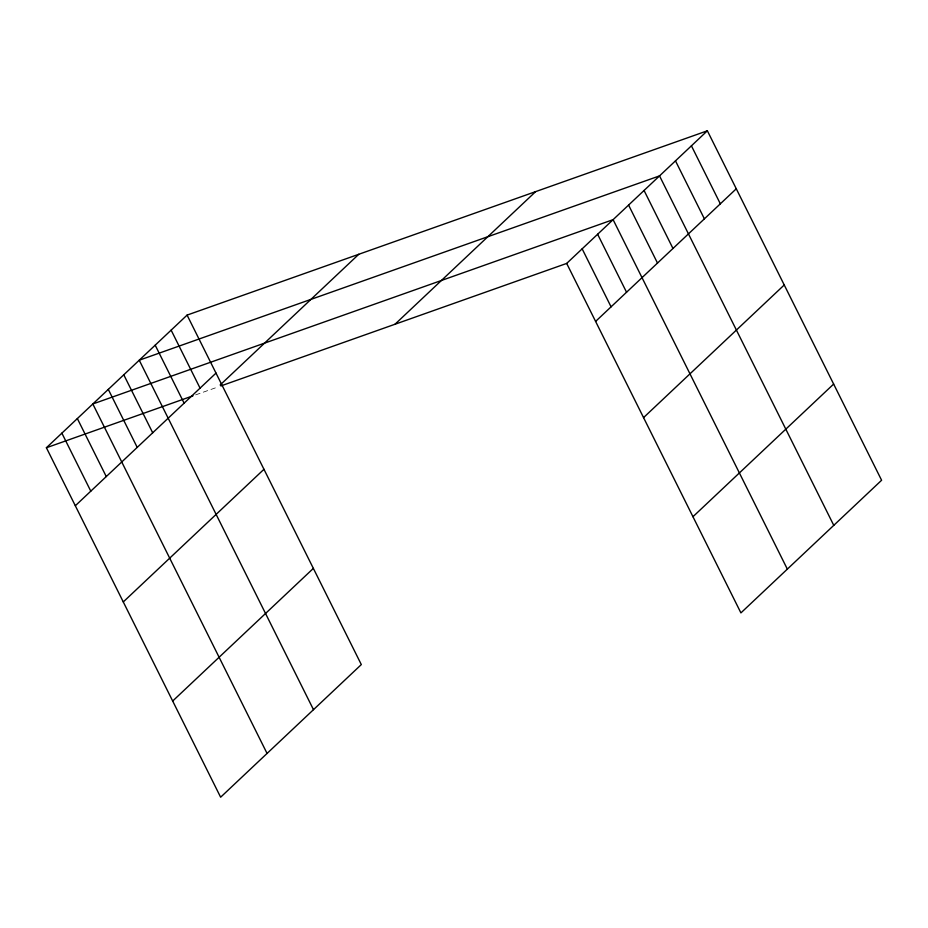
<?xml version="1.0" encoding="UTF-8"?>
<svg xmlns="http://www.w3.org/2000/svg" width="928" height="928" viewBox="0 0 928 928"><rect width="100%" height="100%" fill="white"/><g stroke="black" fill="none" stroke-linecap="round" stroke-linejoin="round"><path stroke-width="0.7" stroke-dasharray="4.64 3.48" d="M195.646 394.876L218.092 386.918"/><path stroke-width="1.39" d="M187.085 315.102L361.317 664.576L220.632 797.21L46.4 447.748L187.085 315.102L707.368 130.79L881.6 480.252L740.915 612.898L566.683 263.424L707.368 130.79M75.319 505.748L216.004 373.102M220.156 384.981L358.776 254.284M394.992 324.255L535.665 191.609M123.273 601.936L263.958 469.29M172.678 701.034L313.362 568.388M595.602 321.424L736.275 188.79M643.556 417.612L784.241 284.966M692.961 516.71L833.646 384.064M46.4 447.748L193.001 395.815M220.818 385.955L566.683 263.424M691.418 145.824L720.337 203.824M675.48 160.857L704.398 218.857M833.773 525.352L659.53 175.891L139.246 360.203L313.49 709.665M644.055 190.472L672.974 248.472M628.581 205.065L657.5 263.065M787.338 569.119L613.106 219.658L92.823 403.97L267.067 753.443M597.632 234.25L626.551 292.25M582.158 248.843L611.076 306.843M171.135 330.136L200.054 388.136M155.196 345.17L184.115 403.17M123.772 374.796L152.691 432.796M108.298 389.389L137.216 447.389M77.349 418.563L106.268 476.563M61.874 433.156L90.793 491.156"/></g></svg>
